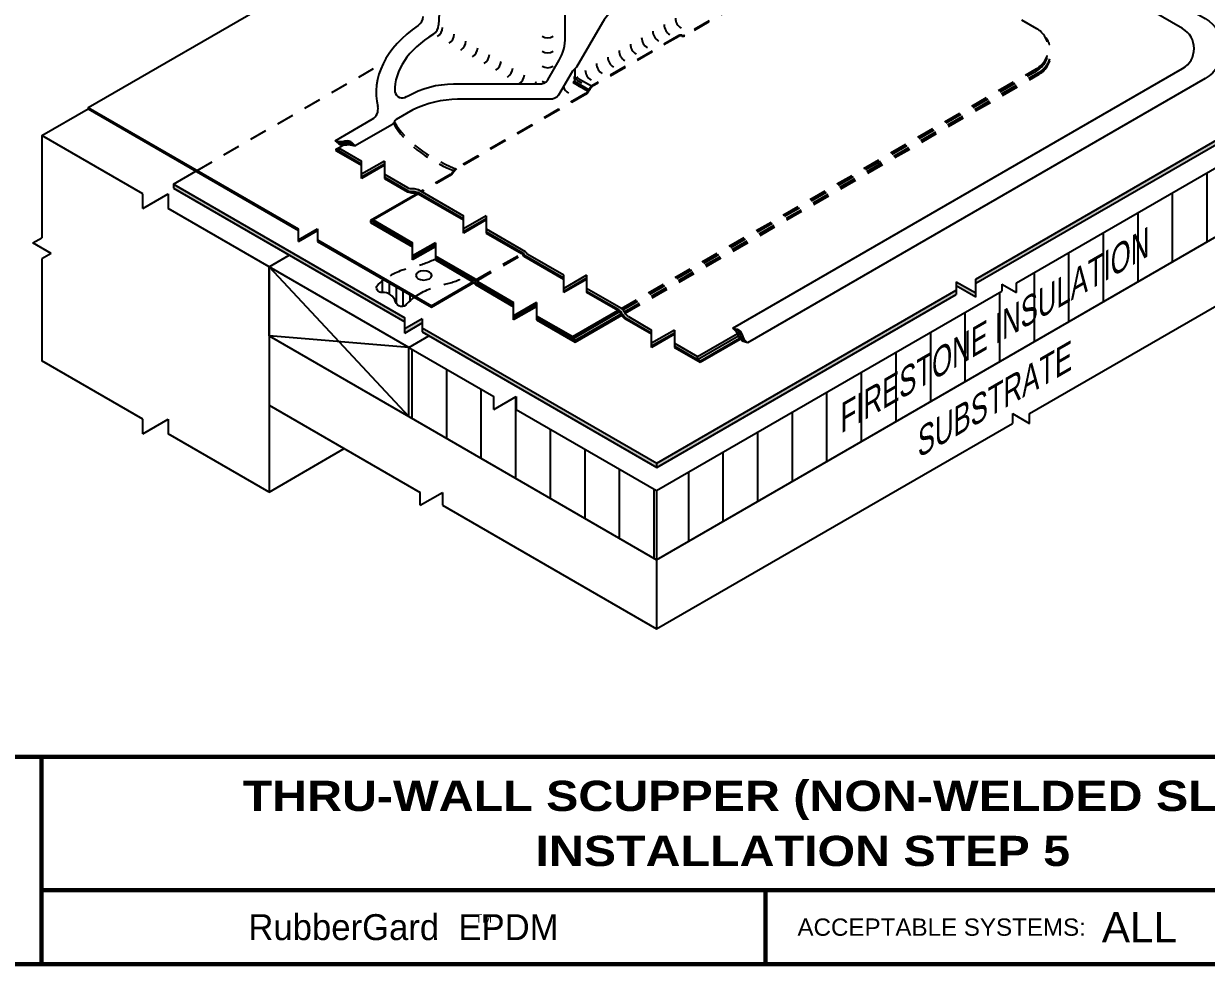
# Model space of a CAD drawing. Header units: inches. Extents: x 299.4 to 319.5, y 56 to 72.7.
# Drawn here: x 304.16 to 312.71, y 57.08 to 63.89 of the extents above; entities that cross this region are included whole.
import ezdxf
from ezdxf.enums import TextEntityAlignment as Align

# ---------------------------------------------------------------- set-up
doc = ezdxf.new("R2010")
doc.units = ezdxf.units.IN
doc.header["$MEASUREMENT"] = 0
doc.linetypes.add('HIDDEN2', pattern=[0.1875, 0.125, -0.0625])
doc.layers.get('0').update_dxf_attribs({"linetype": 'CONTINUOUS'})
for name, color, linetype in [('FSBP-ACCESSORY-OTHER', 7, 'CONTINUOUS'), ('FSBP-ANNO-NOTE', 7, 'CONTINUOUS'), ('FSBP-INSULATION', 7, 'CONTINUOUS'), ('FSBP-MEMBRANE', 7, 'CONTINUOUS'), ('FSBP-SEALANTS', 1, 'CONTINUOUS'), ('FSBP-SUBSTRATE-GENERIC', 9, 'CONTINUOUS'), ('FSBP-TTLB', 7, 'CONTINUOUS'), ('FSBP-TTLB-TEXT', 7, 'CONTINUOUS'), ('FSBP-WALL-CURB', 9, 'CONTINUOUS'), ('FSBP-WOOD', 7, 'CONTINUOUS')]:
    doc.layers.add(name, color=color, linetype=linetype)
doc.styles.add('FSBP_ARIAL', font='arial.ttf')
doc.styles.add('FSBP_ARIAL_BOLD', font='')
doc.styles.add('FSBP_ARIAL_NAR', font='ARIALN.TTF')
doc.styles.add('FSBP_BANKGOTHIC', font='bgothm.ttf')
doc.styles.get('FSBP_ARIAL_BOLD').set_extended_font_data('Arial Black')

# ---------------------------------------------------------------- blocks, each defined once
blk = doc.blocks.new('TTLB-EPDM_2')
at = {"layer": 'FSBP-TTLB', "const_width": 0.03125}
for points in [[(0, 0), (0, -1.5), (20, -1.5), (20, 0), (0, 0)], [(4.825208527206769, 0), (4.825208527206769, -0.9643749050531198)], [(4.825208527206769, -0.9643749050531198), (15.84028770518938, -0.9643749050531198)], [(4.825208527206769, -0.9643749050531198), (4.825208527206769, -1.5)]]:
    blk.add_lwpolyline(points, dxfattribs=at)
at = {"layer": 'FSBP-TTLB-TEXT', "const_width": 0.03125}
blk.add_lwpolyline([(10.06152282927678, -0.9643749050531198), (10.06152282927678, -1.5)], dxfattribs=at)
at = {"layer": 'FSBP-TTLB-TEXT', "style": 'FSBP_BANKGOTHIC'}
for s, height, p in [('RubberGard  EPDM', 0.1875, (7.443365678241776, -1.23218745252656)), ('TM', 0.0625, (8.023397742165457, -1.169706269210366))]:
    blk.add_text(s, height=height, dxfattribs=at).set_placement(p, align=Align.MIDDLE_CENTER)
at = {"layer": 'FSBP-TTLB-TEXT', "style": 'FSBP_ARIAL'}
blk.add_text('ACCEPTABLE SYSTEMS:', height=0.125, dxfattribs=at).set_placement((10.29281281591562, -1.23218745252656), align=Align.MIDDLE_LEFT)
at = {"layer": 'FSBP-TTLB-TEXT'}
for tag, height, style, p in [('MAXIMUM_WARRANTY', 0.1875, 'FSBP_ARIAL_BOLD', (18.03987100774941, 0.2240244307510579)), ('ACCPT_SYSTEMS', 0.21875, 'FSBP_ARIAL', (12.49438170418193, -1.23218745252656))]:
    blk.add_attdef(tag, text='', height=height, dxfattribs=dict(at, style=style)).set_placement(p, align=Align.MIDDLE_LEFT)
for tag, height, style, p in [('DETAIL_DESCP_LINE_1', 0.21875, 'FSBP_ARIAL_BOLD', (10.33118450231211, -0.2831249841755152)), ('DETAIL_DESCP_LINE_2', 0.21875, 'FSBP_ARIAL_BOLD', (10.33118450231211, -0.6812499208775904)), ('ISSUE_REV_DATE', 0.21875, 'FSBP_ARIAL', (16.84069633627263, -0.7282559425942452)), ('DETAIL_NUMBER', 0.4375, 'FSBP_ARIAL', (18.91941590748775, -0.8931630692489421))]:
    blk.add_attdef(tag, text='', height=height, dxfattribs=dict(at, style=style)).set_placement(p, align=Align.MIDDLE_CENTER)

msp = doc.modelspace()

# ---------------------------------------------------------------- hatches: boundary and pattern name
at = {"layer": 'FSBP-ACCESSORY-OTHER'}
h = msp.add_hatch(dxfattribs=at)
h.set_pattern_fill('STEEL', color=256, scale=0.25, angle=90, style=0)
h.set_pattern_definition([(135, (101.9700441679486, 18.82079576231928), (-0.02209708691207961, -0.02209708691207961), []), (135, (101.9544191679486, 18.82079576231928), (-0.02209708691207961, -0.02209708691207961), [])])
h.paths.add_polyline_path([(306.8318060241648, 65.73637985521415, 0.07962380356457423), (306.8296212172098, 65.74540039839349), (306.1234926390538, 65.33771687371271), (306.133030789149, 65.33294178517465)])
h.paths.add_polyline_path([(306.1724167853107, 64.70827098707795), (306.1631791810037, 64.71360432041126), (306.0844071886801, 64.66812528943862), (306.0936447929871, 64.66279195610531)])
h.paths.add_polyline_path([(306.2844451865284, 62.39783429357357), (306.2844451865284, 62.4085009602402), (306.1466076295112, 62.32892040959186), (306.1466076295112, 62.31825374292522)])
h.paths.add_polyline_path([(307.4150266182141, 62.02055634391286, 0.08250398520128868), (307.4081052276559, 62.02722694430885), (307.1075494122604, 61.85370096338382), (307.1075494122604, 61.84303429662775)])
h = msp.add_hatch(dxfattribs=at)
h.set_pattern_fill('STEEL', color=256, scale=0.25, style=0)
h.set_pattern_definition([(45, (38.2547375036809, -33.93286361463747), (-0.02209708691207961, 0.02209708691207961), []), (45, (38.2547375036809, -33.91723861463747), (-0.02209708691207961, 0.02209708691207961), [])])
h.paths.add_polyline_path([(304.625342247064, 63.28680393830498), (304.625342247064, 63.27613727163831), (306.1466076295112, 62.39783429357354), (306.1466076295112, 62.40850096024022)])
h.paths.add_polyline_path([(306.2844451865284, 62.32892040959192), (306.2844451865285, 62.31825374292524), (307.1075494122605, 61.84303429662774), (307.1075494122604, 61.85370096329434)])
at = {"layer": 'FSBP-INSULATION'}
h = msp.add_hatch(dxfattribs=at)
h.set_pattern_fill('LINE', color=256, scale=2, angle=90, style=0)
h.set_pattern_definition([(90, (38.71884091902058, 0.827849591166526), (-0.25, 1.530757942277972e-17), [])])
h.paths.add_polyline_path([(308.7368217676773, 60.01674904105062), (308.7368217676773, 60.51674904105064), (307.7208129893265, 61.10334198273046), (307.7208129893265, 61.19696741547727), (307.5586489829283, 61.10334198273043), (307.5586489829283, 61.19696741547726), (306.9439071953852, 61.55188875199738), (306.9439071953852, 61.05188875199741), (307.1451247520972, 60.93571574146409)])
h.paths.add_polyline_path([(310.7910218949096, 61.20274203747758), (313.8126229499954, 62.94726422001506), (313.8126229499954, 63.44726422001503), (311.3395068945705, 62.0194099996783), (311.3395068945705, 61.94838007804225), (311.2339764577218, 62.00930810416457), (311.2339764577218, 61.95848197355599), (308.7368217676773, 60.51674904105062), (308.7368217676773, 60.01674904105062)])
h.paths.add_polyline_path([(310.0106612218096, 60.86650901654386), (312.4520258636367, 62.21135726592746), (312.4520258636367, 62.54741470220159), (310.0106612218096, 61.20256645281799)], flags=24)
at = {"layer": 'FSBP-MEMBRANE'}
h = msp.add_hatch(color=256, dxfattribs=at)
h.paths.add_polyline_path([(305.2416643369282, 62.73306361863895), (305.2416643369282, 62.70306361863894), (306.9151951874839, 61.73685013157342), (306.9151951874838, 61.76685013157335)])
h.paths.add_polyline_path([(307.0420881172137, 61.72892415541234), (307.0420881172136, 61.75892415541236), (306.915195187484, 61.68566248827466), (306.9151951874839, 61.65566248827463)])
h.paths.add_polyline_path([(308.738309449861, 60.68427462142662), (308.738309449861, 60.71427462142661), (307.0420881172137, 61.69358846443576), (307.0420881172137, 61.66358846443572)])
h.paths.add_polyline_path([(310.9040543504602, 61.93466802278357), (310.9040543504602, 61.96466802278358), (308.738309449861, 60.7142746214266), (308.738309449861, 60.6842746214266)])
h.paths.add_polyline_path([(311.0446671293022, 61.91595203318312), (311.0446671293022, 61.94595203318313), (310.9040543504602, 62.02713485889898), (310.9040543504602, 61.99713485889897)])
h.paths.add_polyline_path([(313.6682853826979, 63.53059755334837), (313.6682853826979, 63.56059755334837), (311.0446671293022, 62.04585084849948), (311.0446671293022, 62.01585084849944)])
h = msp.add_hatch(color=256, dxfattribs=at)
h.paths.add_polyline_path([(306.4362803797787, 62.99567882334878), (306.4355586919422, 62.9952621566821), (306.4355586919422, 62.97442882334879), (306.6034151500475, 62.8775168520765), (306.6034151500475, 62.8991835187432)])
h.paths.add_polyline_path([(306.7682068789093, 62.87751685207652), (306.7682068789094, 62.89918351874314), (306.6034151500475, 62.80404096972455), (306.6034151500475, 62.78237430305789)])
h.paths.add_polyline_path([(306.7682068789093, 62.80404096972455), (306.7682068789093, 62.78237430305788), (306.9360633370224, 62.6854623317811, 0.1275034861638449), (306.974486149074, 62.67827891089817, -0.1275034861639542), (307.0129089611254, 62.67109549001528), (307.3396463833783, 62.48245355132323), (307.3396463833783, 62.50412021798991), (307.0129089611169, 62.69276215668685, 0.1275034861619364), (306.9744861490659, 62.69994557756949, -0.1275034861636842), (306.9360633370144, 62.70712899845236)])
h.paths.add_polyline_path([(307.5044381122401, 62.48245355132326), (307.5044381122401, 62.50412021798991), (307.3396463833783, 62.40897766897133), (307.3396463833783, 62.38731100230467)])
h.paths.add_polyline_path([(307.5044381122401, 62.40897766897132), (307.5044381122401, 62.38731100230468), (307.7677944380942, 62.23526215668002, -0.1246123986701194), (307.7772914398525, 62.22444572703944, 0.1246123887077075), (307.7867884416121, 62.21362929696933), (308.0660609353878, 62.05239124751066), (308.0660609353878, 62.0740579141774), (307.8055523253601, 62.22446263030317, -0.1246123886998723), (307.7960553236012, 62.23527906037276, 0.1246123986716483), (307.7865583218427, 62.24609549001345)])
h.paths.add_polyline_path([(308.2308526642497, 62.05239124751073), (308.2308526642497, 62.07405791417739), (308.0660609353878, 61.97891536515881), (308.0660609353878, 61.95724869849212)])
h.paths.add_polyline_path([(308.2308526642497, 61.9789153651588), (308.2308526642497, 61.95724869849212), (308.4635015126256, 61.82292882325562, -0.1275034861640068), (308.488933943622, 61.79324540237566, 0.1275034861639981), (308.5143663746185, 61.7635619814956), (308.7009867164803, 61.65581667688542), (308.7009867164803, 61.67748334355205), (308.5331302583752, 61.77439531482429, -0.1275034861637696), (308.5076978273788, 61.80407873570431, 0.1275034861644984), (308.4822653963822, 61.83376215658437)])
h.paths.add_polyline_path([(308.8657784453421, 61.65581667688541), (308.8657784453421, 61.67748334355207), (308.7009867164803, 61.58234079453348), (308.7009867164803, 61.56067412786685)])
h.paths.add_polyline_path([(308.8657784453421, 61.58234079453348), (308.8657784453421, 61.5606741278668), (309.0336349034473, 61.46376215659458), (309.0336349034473, 61.48542882326124)])
edge = h.paths.add_edge_path()
edge.add_spline(control_points=[(309.3301533116622, 61.63495713939716), (309.3276467671609, 61.64072296206217), (309.3251643189317, 61.64656688116018), (309.3221611466201, 61.65200952743179)], knot_values=[0.2541668853496066, 0.2541668853496066, 0.2541668853496066, 0.2541668853496066, 0.3095398952666431, 0.3095398952666431, 0.3095398952666431, 0.3095398952666431], degree=3, periodic=0)
edge.add_line((309.3221611466201, 61.65200952743177), (309.0336349034473, 61.48542882308318))
edge.add_line((309.0336349034473, 61.48542882308317), (309.0336349034473, 61.46376215659455))
edge.add_line((309.0336349034473, 61.46376215659456), (309.3301533116622, 61.63495713939713))
h = msp.add_hatch(color=256, dxfattribs=at)
h.paths.add_polyline_path([(306.6864173911689, 62.47389361097558), (306.6864173911688, 62.45889361097562), (306.9717868355399, 62.2941354854494), (306.9717868355399, 62.30913548544942)])
h.paths.add_polyline_path([(307.1365785644018, 62.29413548544942), (307.1365785644018, 62.30913548544939), (306.9717868355399, 62.21399293643081), (306.9717868355399, 62.19899293643083)])
h.paths.add_polyline_path([(307.1365785644018, 62.21399293643084), (307.1365785644018, 62.19899293643084), (307.4150266182144, 62.03823087760674, -0.1246123986709452), (307.4245236199728, 62.02741444796609, 0.124612388698917), (307.4340206217316, 62.01659801789657), (307.7029716738242, 61.86131905557198), (307.7029716738242, 61.87631905557198), (307.4409420122897, 62.02760195119464, -0.1246123886958592), (307.4314450105313, 62.03841838126397, 0.124612398673175), (307.4219480087727, 62.04923481090475)])
h.paths.add_polyline_path([(307.867763402686, 61.86131905557204), (307.867763402686, 61.87631905557201), (307.7029716738242, 61.78117650655344), (307.7029716738242, 61.76617650655346)])
h.paths.add_polyline_path([(307.867763402686, 61.78117650655348), (307.8677634026859, 61.76617650655344), (308.1297930642205, 61.61489361093098), (308.1297930642204, 61.62989361093094)])
h.paths.add_polyline_path([(308.4671138060171, 61.80964583187122, 0.04439700086910568), (308.4565730702386, 61.81856013523031), (308.1297930642204, 61.62989361093085), (308.1297930642204, 61.61489361093089)])
at = {"layer": 'FSBP-SEALANTS'}
h = msp.add_hatch(dxfattribs=at)
h.set_pattern_fill('ANSI31', color=256, scale=0.1, angle=-60.00000000003094, style=0)
h.set_pattern_definition([(74.99999999996905, (547.8967212425738, 19.31354007172469), (0.01207407282861161, -0.003235238063788031), [])])
edge = h.paths.add_edge_path()
edge.add_spline(control_points=[(306.4125189486036, 63.04639408401634), (306.4255243051009, 63.04217805001504), (306.4577681680684, 63.03172533980815), (306.5144481838138, 63.05652834774624), (306.5429346911588, 63.02407207130337), (306.5568565159009, 63.00821015510066)], knot_values=[0, 0, 0, 0, 0.04051814570296483, 0.1004556497930296, 0.1577476245069093, 0.1577476245069093, 0.1577476245069093, 0.1577476245069093], degree=3, periodic=0)
edge.add_spline(control_points=[(306.5568565159009, 63.00821015510066), (306.541598267799, 63.01299665887835), (306.5263400196972, 63.01778316265616), (306.51046551963, 63.01812521217617)], knot_values=[0.1066019767266844, 0.1066019767266844, 0.1066019767266844, 0.1066019767266844, 0.1540131065633357, 0.1540131065633357, 0.1540131065633357, 0.1540131065633357], degree=3, periodic=0)
edge.add_spline(control_points=[(306.51046551963, 63.01812521217617), (306.5097680538955, 63.01814024054362), (306.5040423232649, 63.01819309098057), (306.4982331834675, 63.01764438840424), (306.493145011675, 63.01707992704816)], knot_values=[0.08953050149829629, 0.08953050149829629, 0.08953050149829629, 0.08953050149829629, 0.09161356794749034, 0.1066019767266844, 0.1066019767266844, 0.1066019767266844, 0.1066019767266844], degree=3, periodic=0)
edge.add_spline(control_points=[(306.493145011675, 63.01707992704816), (306.4874560462998, 63.0164488160636), (306.4817822508928, 63.01571430767659), (306.4762304530317, 63.01540891868068)], knot_values=[0.07277231367580042, 0.07277231367580042, 0.07277231367580042, 0.07277231367580042, 0.08953050149829632, 0.08953050149829632, 0.08953050149829632, 0.08953050149829632], degree=3, periodic=0)
edge.add_spline(control_points=[(306.4762304530317, 63.01540891868068), (306.471359653235, 63.01514098949879), (306.465516945408, 63.01521727901421), (306.4599226442541, 63.01632569131716), (306.4589099449471, 63.01656028998364)], knot_values=[0.05478931573486677, 0.05478931573486677, 0.05478931573486677, 0.05478931573486677, 0.06949190035313248, 0.07277231367580039, 0.07277231367580039, 0.07277231367580039, 0.07277231367580039], degree=3, periodic=0)
edge.add_spline(control_points=[(306.4589099449471, 63.01656028998364), (306.4419958866832, 63.02047854635758), (306.4272574176433, 63.03343631518699), (306.4125189486036, 63.04639408401634)], knot_values=[0, 0, 0, 0, 0.05478931573486678, 0.05478931573486678, 0.05478931573486678, 0.05478931573486678], degree=3, periodic=0)
h = msp.add_hatch(dxfattribs=at)
h.set_pattern_fill('ANSI31', color=256, scale=0.4, angle=45, style=0)
h.set_pattern_definition([(90, (38.2547375036809, -33.93286361463747), (-0.05, 6.938893903907228e-18), [])])
h.paths.add_polyline_path([(306.7629592724624, 62.04198350660025, 0.02852517010782998), (306.7116471243006, 61.99320306438213, 0.5013340748899419), (306.7510977752897, 61.94919638529294, -0.3609304894833652), (306.8492565759742, 61.88157083733884, 0.5509880619429598), (306.9244035986849, 61.8592425529653, -0.03250541337014283), (306.9824175451311, 61.91527921379914)])
h = msp.add_hatch(dxfattribs=at)
h.set_pattern_fill('ANSI31', color=256, scale=0.1, style=0)
h.set_pattern_definition([(45, (150.7780258630415, 248.8493301918182), (-0.008838834764831844, 0.008838834764831844), [])])
edge = h.paths.add_edge_path()
edge.add_spline(control_points=[(309.3938895645662, 61.58430339867984), (309.3837356937692, 61.59345835079115), (309.3585614497079, 61.61615600013357), (309.3517014767998, 61.67764383762518), (309.3093502632155, 61.68608573842972), (309.2886525284603, 61.69021143422198)], knot_values=[0, 0, 0, 0, 0.04051814570296483, 0.1004556497930296, 0.1577476245069093, 0.1577476245069093, 0.1577476245069093, 0.1577476245069093], degree=3, periodic=0)
edge.add_spline(control_points=[(309.2886525284603, 61.69021143422198), (309.300426886378, 61.67939065563741), (309.3122012442958, 61.66856987705275), (309.3204347179031, 61.65499318148217)], knot_values=[0.1066019767266844, 0.1066019767266844, 0.1066019767266844, 0.1066019767266844, 0.1540131065633357, 0.1540131065633357, 0.1540131065633357, 0.1540131065633357], degree=3, periodic=0)
edge.add_spline(control_points=[(309.3204347179031, 61.65499318148217), (309.3207964657184, 61.65439667262166), (309.3237051008546, 61.64946446965877), (309.3261344803831, 61.64415925573184), (309.3281897284056, 61.6394705390227)], knot_values=[0.08953050149829629, 0.08953050149829629, 0.08953050149829629, 0.08953050149829629, 0.09161356794749034, 0.1066019767266844, 0.1066019767266844, 0.1066019767266844, 0.1066019767266844], degree=3, periodic=0)
edge.add_spline(control_points=[(309.3281897284056, 61.6394705390227), (309.3304876529479, 61.63422819499436), (309.332688447729, 61.62894728984249), (309.335199872031, 61.62398659736006)], knot_values=[0.07277231367580042, 0.07277231367580042, 0.07277231367580042, 0.07277231367580042, 0.08953050149829632, 0.08953050149829632, 0.08953050149829632, 0.08953050149829632], degree=3, periodic=0)
edge.add_spline(control_points=[(309.335199872031, 61.62398659736006), (309.3374032384514, 61.61963439640842), (309.3403906610234, 61.6146126077611), (309.3441477248126, 61.61032200699687), (309.3448572428709, 61.60956228300394)], knot_values=[0.05478931573486677, 0.05478931573486677, 0.05478931573486677, 0.05478931573486677, 0.06949190035313248, 0.07277231367580039, 0.07277231367580039, 0.07277231367580039, 0.07277231367580039], degree=3, periodic=0)
edge.add_spline(control_points=[(309.3448572428709, 61.60956228300394), (309.3567075815611, 61.59687340705324), (309.3752985730637, 61.59058840286652), (309.3938895645662, 61.58430339867984)], knot_values=[0, 0, 0, 0, 0.05478931573486678, 0.05478931573486678, 0.05478931573486678, 0.05478931573486678], degree=3, periodic=0)

# ---------------------------------------------------------------- linework, layer by layer
at = {"layer": 'FSBP-ACCESSORY-OTHER', "linetype": 'Continuous'}
for p, q in [((304.625342247064, 63.28680393830494), (306.370024192437, 64.29409652911629)), ((304.625342247064, 63.28680393830496), (306.1466076295112, 62.40850096024019)), ((304.625342247064, 63.28680393830494), (304.625342247064, 63.27613727163822)), ((304.625342247064, 63.27613727163826), (306.1466076295112, 62.39783429357351)), ((306.1466076295112, 62.32892040959187), (306.2844451865284, 62.40850096024019)), ((306.1466076295112, 62.31825374292519), (306.1466076295112, 62.40850096024019)), ((306.1466076295112, 62.31825374292521), (306.2844451865284, 62.39783429357355)), ((306.2844451865284, 62.40850096024019), (306.2844451865284, 62.31825374292519)), ((306.2844451865284, 62.32892040959187), (307.1075494122603, 61.85370096329439)), ((306.2844451865284, 62.31825374292519), (307.1075494122604, 61.84303429662775)), ((307.1075494121829, 61.85370096333911), (307.4081052276559, 62.02722694430882)), ((307.1075494122604, 61.84303429662775), (307.4150266182141, 62.02055634391287)), ((307.1075494122603, 61.85370096329439), (307.1075494122604, 61.84303429662775))]:
    msp.add_line(p, q, dxfattribs=at)
at = {"layer": 'FSBP-ACCESSORY-OTHER', "linetype": 'HIDDEN2', "flags": 128}
for points in [[(307.4304856948103, 62.04014831304501), (307.7608668954616, 62.23089398817618)], [(307.4355373526939, 62.03239822197816), (307.7676891044646, 62.22416612520668)]]:
    msp.add_lwpolyline(points, dxfattribs=at)
at = {"layer": 'FSBP-ACCESSORY-OTHER', "linetype": 'Continuous', "extrusion": (0, 0, -1)}
msp.add_ellipse((307.0525904742471, 62.07234312119422), major_axis=(-0.05740991584648072, -1.689051975985722e-15), ratio=0.5773502691896032, dxfattribs=at)
at = {"layer": 'FSBP-INSULATION', "linetype": 'Continuous'}
for p, q in [((311.3395068945705, 62.01940999967832), (313.8126229499954, 63.44726422001501)), ((310.7910218949095, 61.20274203747756), (313.8126229499954, 62.94726422001506)), ((311.3395068945705, 61.94838007804225), (311.3395068945705, 62.01940999967832)), ((308.7368217676773, 60.51674904105062), (311.2339764577218, 61.95848197355599)), ((311.2339764577218, 62.00930810416457), (311.3395068945705, 61.94838007804225)), ((311.2339764577218, 62.00930810416457), (311.2339764577218, 61.95848197355599)), ((306.9439071953852, 61.5518887519974), (307.5586489829282, 61.19696741547727)), ((307.5586489829282, 61.10334198273044), (307.7208129893265, 61.19696741547727)), ((307.5586489829282, 61.10334198273044), (307.5586489829282, 61.19696741547727)), ((307.7208129893265, 61.19696741547727), (307.7208129893265, 61.10334198273044)), ((308.7368217676773, 60.01674904105062), (310.7910218949095, 61.20274203747756)), ((307.7208129893265, 61.10334198273044), (308.7368217676773, 60.51674904105063)), ((306.9439071953852, 61.0518887519974), (307.1451247520972, 60.93571574146409)), ((307.1451247520972, 60.93571574146409), (308.7368217676773, 60.01674904105062)), ((308.7368217676773, 60.51674904105062), (308.7368217676773, 60.01674904105062))]:
    msp.add_line(p, q, dxfattribs=at)
at = {"layer": 'FSBP-MEMBRANE', "linetype": 'HIDDEN2'}
msp.add_line((305.4130564759265, 62.83201691622666), (306.7633824672657, 63.61162799082005), dxfattribs=at)
at = {"layer": 'FSBP-MEMBRANE', "linetype": 'Continuous'}
for p, q in [((311.0446671293022, 62.04585084849947), (313.6682853826979, 63.56059755334836)), ((311.0446671293022, 62.01585084849944), (313.6682853826979, 63.53059755334833)), ((306.7682068789093, 62.89918351874313), (306.6034151500475, 62.80404096972454)), ((306.6034151500475, 62.7740409697246), (306.6034151500475, 62.89918351874313)), ((306.7682068789093, 62.87751685207648), (306.6034151500475, 62.78237430305789)), ((306.7682068789093, 62.89918351874313), (306.7682068789093, 62.77404096972457)), ((306.7682068789093, 62.86918351874316), (306.6034151500475, 62.7740409697246)), ((305.2416643369282, 62.73306361863894), (306.9151951874839, 61.76685013157338)), ((305.2416643369282, 62.73306361863892), (305.2416643369282, 62.70306361863891)), ((305.2416643369282, 62.70306361863891), (306.9151951874839, 61.73685013157341)), ((307.5044381122401, 62.50412021798992), (307.3396463833783, 62.40897766897133)), ((307.3396463833783, 62.37897766897137), (307.3396463833783, 62.50412021798992)), ((307.5044381122401, 62.48245355132325), (307.3396463833783, 62.38731100230466)), ((307.5044381122401, 62.47412021798995), (307.3396463833783, 62.37897766897137)), ((307.5044381122401, 62.50412021798992), (307.5044381122401, 62.37897766897136)), ((307.1365785644018, 62.3091354854494), (306.9717868355399, 62.21399293643081)), ((306.9717868355399, 62.18399293643081), (306.9717868355399, 62.3091354854494)), ((307.1365785644018, 62.29413548544942), (306.9717868355399, 62.19899293643083)), ((307.1365785644018, 62.2791354854494), (306.9717868355399, 62.18399293643081)), ((307.1365785644018, 62.3091354854494), (307.1365785644018, 62.18399293643084)), ((308.2308526642497, 62.07405791417737), (308.0660609353878, 61.97891536515878)), ((308.0660609353878, 61.94891536515881), (308.0660609353878, 62.07405791417737)), ((308.2308526642497, 62.05239124751071), (308.0660609353878, 61.95724869849212)), ((308.2308526642497, 62.0440579141774), (308.0660609353878, 61.94891536515881)), ((308.2308526642497, 62.07405791417737), (308.2308526642497, 61.94891536515881)), ((310.9040543504602, 62.02713485889899), (311.0446671293022, 61.94595203318312)), ((310.9040543504602, 62.02713485889899), (310.9040543504602, 61.93466802278357)), ((311.0446671293022, 61.9159520331831), (311.0446671293022, 62.04585084849947)), ((308.738309449861, 60.71427462142658), (310.9040543504602, 61.9646680227836)), ((308.738309449861, 60.6842746214266), (310.9040543504602, 61.93466802278357)), ((311.0446671293022, 61.9159520331831), (310.9040543504602, 61.99713485889897)), ((307.867763402686, 61.87631905557201), (307.7029716738242, 61.78117650655342)), ((307.7029716738242, 61.75117650655342), (307.7029716738242, 61.87631905557201)), ((307.867763402686, 61.86131905557203), (307.7029716738242, 61.76617650655344)), ((307.867763402686, 61.84631905557201), (307.7029716738242, 61.75117650655342)), ((307.867763402686, 61.87631905557201), (307.867763402686, 61.75117650655345)), ((306.9151951874839, 61.65566248827461), (306.9151951874839, 61.76685013157343)), ((307.0420881172136, 61.75892415541234), (306.9151951874839, 61.68566248827464)), ((307.0420881172136, 61.75892415541234), (307.0420881172136, 61.66358846443573)), ((306.9151951874839, 61.65566248827464), (307.0420881172136, 61.72892415541234)), ((307.0420881172136, 61.69358846443573), (308.738309449861, 60.71427462142658)), ((308.8657784453421, 61.67748334355205), (308.7009867164803, 61.58234079453347)), ((308.7009867164803, 61.55234079453352), (308.7009867164803, 61.67748334355205)), ((308.8657784453421, 61.67748334355205), (308.8657784453421, 61.55234079453349)), ((307.0420881172136, 61.66358846443573), (308.738309449861, 60.6842746214266)), ((308.8657784453421, 61.65581667688541), (308.7009867164803, 61.56067412786682)), ((308.8657784453421, 61.64748334355208), (308.7009867164803, 61.55234079453352)), ((308.738309449861, 60.6842746214266), (308.738309449861, 60.71427462142658))]:
    msp.add_line(p, q, dxfattribs=at)
at = {"layer": 'FSBP-MEMBRANE'}
for p, q in [((306.41751649603, 62.98484549001545), (306.4355586919422, 62.99526215668212)), ((306.41751649603, 62.98484549001545), (306.41751649603, 62.97651215668211)), ((306.4355586919422, 62.97442882334879), (306.41751649603, 62.98484549001545)), ((306.41751649603, 62.97651215668211), (306.6034151500475, 62.8691835187431)), ((306.4355586919422, 62.99609549001545), (306.4355586919422, 62.99609549001545)), ((306.4355586919422, 62.99609549001545), (306.4355586919422, 62.97442882334879)), ((306.4355586919422, 62.99609549001545), (306.6034151500476, 62.89918351874316)), ((306.4355586919422, 62.97442882334879), (306.6034151500475, 62.87751685207648)), ((305.2416643369282, 62.73306361863892), (305.4038188716196, 62.82668358289327)), ((306.7682068789093, 62.80404096972457), (306.9360633370146, 62.70712899845225)), ((306.7682068789093, 62.78237430305789), (306.9360633370226, 62.68546233178095)), ((307.0129089611173, 62.69276215668661), (307.3396463833783, 62.50412021798992)), ((307.0129089611254, 62.67109549001528), (307.3396463833783, 62.48245355132325)), ((306.6683751952567, 62.46931027764222), (306.6683751952567, 62.45431027764224)), ((306.6864173911688, 62.45889361097558), (306.6683751952567, 62.46931027764222)), ((306.6864173911688, 62.47389361097558), (306.6864173911688, 62.47389361097558)), ((306.6864173911688, 62.47389361097558), (306.6864173911688, 62.45889361097558)), ((307.5044381122401, 62.40897766897133), (307.7865583218427, 62.24609549001342)), ((307.5044381122401, 62.38731100230466), (307.7677944380941, 62.23526215668008)), ((307.5044381122401, 62.3789776689713), (307.7605775597292, 62.2310954900134)), ((308.0660609353878, 62.04405791417734), (307.7795715632462, 62.20946263030332)), ((308.0660609353878, 62.05239124751067), (307.7867884416117, 62.21362929696957)), ((308.0660609353878, 62.0740579141774), (307.8055523253599, 62.22446263030325)), ((308.4822653963824, 61.8337621565842), (308.2308526642497, 61.97891536515878)), ((308.4635015126257, 61.82292882325554), (308.2308526642497, 61.95724869849208)), ((308.1478352601326, 61.60447694426419), (308.4783248213602, 61.79528518124995)), ((308.5143663746184, 61.76356198149564), (308.7009867164803, 61.65581667688541)), ((308.5331302583752, 61.7743953148243), (308.7009867164803, 61.67748334355205)), ((308.1297930642204, 61.62989361093086), (308.1297930642204, 61.61489361093088)), ((308.1478352601326, 61.60447694426419), (308.1297930642204, 61.61489361093088)), ((308.1478352601326, 61.58947694426421), (308.1478352601326, 61.60447694426419)), ((309.0336349034473, 61.48542882308317), (309.3221611466202, 61.65200952743182)), ((309.0336349034473, 61.46376215659456), (309.3301533116623, 61.63495713939716)), ((309.0516770993595, 61.45334549004457), (309.3380902133422, 61.61870617838197)), ((309.0516770993595, 61.44501215659457), (309.342156263357, 61.61272038012252)), ((308.8657784453421, 61.58234079453349), (309.0336349034473, 61.48542882326124)), ((308.8657784453421, 61.56067412786682), (309.0516770993595, 61.4533454899279)), ((308.8657784453421, 61.55234079453348), (309.0516770993595, 61.44501215659456)), ((309.0336349034473, 61.46376215659457), (309.0336349034473, 61.48542882326124)), ((309.0516770993595, 61.44501215659456), (309.0516770993595, 61.4533454899279))]:
    msp.add_line(p, q, dxfattribs=at)
at = {"layer": 'FSBP-MEMBRANE', "linetype": 'HIDDEN2'}
for points in [[(308.482553832362, 61.83356013522484), (311.4863797075635, 63.5678198115759, 0.577350269314227), (311.4863797076175, 63.85649494620182), (310.4504330944, 64.45459900123493, 0.2679491926546393), (310.1170997608258, 64.45459900092058), (309.7675513637021, 64.25278713885159, -0.2193945329014324), (309.7339195066201, 64.24836977740328, 0.2193945330851199), (309.7002876495451, 64.24395241595104), (308.9405731105073, 63.80533102233031, -0.2353150344638838), (308.9195326214572, 63.80318329031336, 0.2353150344647499), (308.8984921324071, 63.80103555829638), (308.2742868470381, 63.44065046875903, 0.1343790405580758), (308.2518029264972, 63.41266937118246, -0.1343790405580881), (308.2293190059563, 63.38468827360589), (307.2891530110992, 62.84188318339248, 0.1189846295844306), (307.2696229581931, 62.82060750208983, -0.1189846295848832), (307.2500929052869, 62.79933182078719), (307.0392088968182, 62.67757788173006)], [(310.1474543620001, 64.47011152540881, 0.05060777691753446), (310.0860671831335, 64.44251566772098), (309.7683155370856, 64.25906166789363, -0.2193945329014324), (309.7346836800036, 64.25464430644534, 0.2193945329016158), (309.701051822922, 64.25022694499728), (308.9405731105073, 63.81116435566742, -0.2353150344638838), (308.9195326214572, 63.80901662365046, 0.2353150344647499), (308.8984921324027, 63.80686889163076), (308.2682363940798, 63.44299057144821, 0.1343790405580758), (308.2457524735389, 63.41500947387163, -0.1343790405580881), (308.2232685529981, 63.38702837629506), (307.2830477560623, 62.84419164608673, 0.1189846295844306), (307.2635177031561, 62.82291596478407, -0.1189846295848832), (307.2439876502499, 62.80164028348142), (307.0341570819629, 62.68049454839669)], [(308.5043055834846, 61.81028518124414), (311.5044219036375, 63.54240314489253, 0.470216596718557), (311.5473783466487, 63.79550040218888)], [(308.4930945681405, 61.82464583186621), (311.4863833805912, 63.55282193226165, 0.2800411114112811), (311.5695442054089, 63.70465737824591)], [(308.5104996051262, 61.79886130132209), (311.5044409870914, 63.52741416290215, 0.2800123276743967), (311.5875864014206, 63.67924071143523)]]:
    msp.add_lwpolyline(points, format="xyb", dxfattribs=at)
at = {"layer": 'FSBP-MEMBRANE'}
for points in [[(308.8729239619948, 63.93293236796553, 0.2679491926607407), (308.9145906287234, 63.86076358428113)], [(308.7099600057038, 63.83884508393267, 0.2679491926607407), (308.7516266724323, 63.76667630024826)], [(308.7914419838493, 63.8858887259491, 0.2679491926607407), (308.8331086505779, 63.8137199422647)], [(308.5469960494127, 63.7447577998998, 0.2679491926607407), (308.5886627161412, 63.6725890162154)], [(308.6284780275582, 63.79180144191623, 0.2679491926607407), (308.6701446942868, 63.71963265823183)], [(308.3840320931216, 63.65067051586693, 0.2679491926607407), (308.4256987598501, 63.57850173218253)], [(308.4655140712672, 63.69771415788337, 0.2679491926607407), (308.5071807379957, 63.62554537419896)], [(308.2210681368306, 63.55658323183407, 0.2679491926607407), (308.2627348035591, 63.48441444814966)], [(308.3025501149761, 63.6036268738505, 0.2679491926607407), (308.3442167817046, 63.5314580901661)], [(308.139586158685, 63.50953958981763, 0.2679491926607407), (308.1812528254135, 63.43737080613323)], [(308.0626602222232, 63.43531906856916, 0.1806780679108735), (308.099770847268, 63.3903271641168)], [(306.7682068789093, 62.77404096972452), (306.9360633370258, 62.67712899844587, 0.127503486163541), (306.9744861490771, 62.66994557756303, -0.127503486163709), (307.0129089611286, 62.66276215668012), (307.3396463833784, 62.47412021798992)], [(306.9360633370144, 62.70712899845233, 0.127503486163541), (306.9744861490659, 62.69994557756949, -0.127503486163709), (307.0129089611174, 62.69276215668663, 23.47739862411862)], [(306.9360633370226, 62.68546233178101, 0.127503486163541), (306.9744861490741, 62.67827891089817, -0.127503486163709), (307.0129089611254, 62.67109549001526, 23.47739862411862)], [(307.1365785644018, 62.21399293643083), (307.4219480087729, 62.04923481090464, -0.124612398671964), (307.4314450105313, 62.03841838126391, 0.124612388696019), (307.4409420122898, 62.02760195119458), (307.7029716738241, 61.87631905557203)], [(307.1365785644018, 62.19899293643084), (307.4150266182144, 62.03823087760675, -0.124612398671964), (307.4245236199728, 62.02741444796602, 0.124612388696019), (307.4340206217313, 62.0165980178967), (307.7029716738241, 61.86131905557204)], [(307.7605775597292, 62.23109549001343, -0.1246123986719662), (307.7700745614877, 62.2202790603727, 0.124612388696019), (307.7795715632462, 62.20946263030338)], [(307.7677944380941, 62.23526215668009, -0.1246123986719662), (307.7772914398525, 62.22444572703937, 0.124612388696019), (307.7867884416111, 62.21362929697004)], [(307.7865583218428, 62.24609549001343, -0.1246123986719662), (307.7960553236012, 62.2352790603727, 0.124612388696019), (307.8055523253597, 62.22446263030338)], [(307.1365785644018, 62.18399293643085), (307.408105227656, 62.02722694430884, -0.124612398671964), (307.4176022294143, 62.01641051466811, 0.124612388696019), (307.4270992311729, 62.00559408459878), (307.7029716738241, 61.84631905557205)], [(308.7009867164803, 61.64748334355207), (308.5071494962505, 61.75939531483077, -0.127503486163541), (308.481717065254, 61.78907873571073, 0.127503486163709), (308.4562846342576, 61.81876215659068), (308.2308526642497, 61.94891536515877)], [(308.5143663746184, 61.76356198149566, -0.127503486163541), (308.488933943622, 61.79324540237559, 0.127503486163709), (308.4635015126257, 61.82292882325554, -23.47739862411862)], [(308.5331302583752, 61.77439531482429, -0.127503486163541), (308.5076978273788, 61.80407873570425, 0.127503486163709), (308.4822653963824, 61.8337621565842, -23.47739862411862)]]:
    msp.add_lwpolyline(points, format="xyb", dxfattribs=at)
at = {"layer": 'FSBP-MEMBRANE', "linetype": 'HIDDEN2', "flags": 128}
for points in [[(308.1450130592992, 63.56575918735508), (308.1450130592992, 63.51861316941988, 0.2679274424165231), (308.1658463924953, 63.48253215978731), (308.2553804179673, 63.43083966607924)], [(308.2648503140711, 63.44037221901434), (308.1788367735521, 63.49003215978689, -0.2679274498567125), (308.158003440356, 63.52611317057654), (308.158003440356, 63.57699542017561)], [(308.2397330712523, 63.40404033258378), (308.1348138155263, 63.46461549312023, -0.2679274498567125), (308.1139804823302, 63.50069650390988), (308.1139804823302, 63.52420836653231)], [(308.2459468900392, 63.41545278263433), (308.1478041965832, 63.47211549312024, -0.2679274444545361), (308.1269708633871, 63.50819650306987), (308.1269708633871, 63.54670836653247)]]:
    msp.add_lwpolyline(points, format="xyb", dxfattribs=at)
at = {"layer": 'FSBP-MEMBRANE'}
for points in [[(306.4355586919422, 62.99609549001553), (306.4688313097031, 63.0153054448364)], [(307.0074474182127, 62.6650737168406), (306.6683751952567, 62.46931027764225)], [(307.0132281347047, 62.66257788173006), (306.6864173911688, 62.47389361097561), (306.9717868355399, 62.30913548544943)], [(306.6683751952567, 62.45431027764226), (306.9717868355399, 62.27913548544946)], [(306.6864173911688, 62.45889361097562), (306.9717868355399, 62.29413548544944)], [(307.867763402686, 61.78117650655345), (308.1297930642205, 61.62989361093089), (308.4565730702386, 61.81856013523033)], [(307.867763402686, 61.76617650655346), (308.1297930642205, 61.61489361093091), (308.4671138060171, 61.80964583187122)], [(307.867763402686, 61.75117650655348), (308.1478352601326, 61.58947694426422), (308.4845188430024, 61.78386130132688)]]:
    msp.add_lwpolyline(points, dxfattribs=at)
for centre, start, end in [((307.1058353100381, 63.86927578229667), 303.382660943031, 356.6173390569472), ((307.1903812951066, 63.82046313505836), 303.382660943031, 356.6173390569472), ((307.2749272801752, 63.77165048782005), 303.382660943031, 356.6173390569472), ((307.9499373197988, 63.87448599795873), 241.3705830979073, 298.6294169021155), ((307.3594732652438, 63.72283784058176), 303.382660943031, 356.6173390569472), ((307.4440192503124, 63.67402519334345), 303.382660943031, 356.6173390569472), ((307.9499373197988, 63.76616150194596), 241.3705830979073, 298.6294169021155), ((307.5285652353809, 63.62521254610515), 303.382660943031, 356.6173390569472), ((307.6131112204495, 63.57639989886685), 303.382660943031, 356.6173390569472), ((307.9499373197988, 63.6578370059332), 241.3705830979073, 298.6294169021155), ((307.6976572055181, 63.52758725162855), 303.382660943031, 356.6173390569472), ((307.7822031905866, 63.47877460439024), 345.0472653442992, 356.6173390569472), ((307.9499373197988, 63.54951250992045), 241.3705830979073, 256.6343138584776)]:
    msp.add_arc(centre, 0.08333333333333333, start, end, dxfattribs=at)
at = {"layer": 'FSBP-MEMBRANE', "linetype": 'HIDDEN2'}
for centre, start_param, end_param in [((307.9499373197988, 63.38193325973778), 6.596846830550455, 7.234337614893816), ((307.9499373197988, 63.40193325973776), 6.612295784384973, 7.249795606880727)]:
    msp.add_ellipse(centre, major_axis=(-1.173713835083601, 0), ratio=0.5773502691896258, start_param=start_param, end_param=end_param, dxfattribs=at)
at = {"layer": 'FSBP-SEALANTS'}
msp.add_line((306.4125189486036, 63.04639408401633), (306.6804363640931, 63.20107627596987), dxfattribs=at)
for points in [[(307.0192666077199, 66.76736027393443), (309.8859601262192, 68.422446546195, -0.5773502691289762), (310.2609601260912, 68.20594019507277), (310.2609601254666, 66.99223632276241, -0.2679491923223254), (310.0942934587808, 66.70356118831393), (309.7229202313068, 66.48914875557043, 0.267949192489843), (309.6395868979418, 66.34481118825477), (309.639586897942, 64.9556589377023, 0.577350269189592), (309.702086897942, 64.91957454587795), (310.4254263054722, 65.33719474753104, -0.5773502691896264), (310.8004263054722, 65.12068839658495), (310.8004263054722, 65.07642806831895, 0.2679491922694694), (310.8420929720954, 65.00425928469538), (312.7047599440451, 63.92884800553131, -0.5773502689764938), (312.7047599439472, 63.49583530371902), (309.3938895645662, 61.58430339867984)], [(309.2886525284603, 61.69021143422198), (312.5410848060031, 63.56800408785152, 0.5773502688499521), (312.5410848059514, 63.85667922236141), (310.7206734048171, 64.90769423556765, -0.2679491923510308), (310.679006738172, 64.97986301920389), (310.679006738172, 65.0420572955025, 0.5773502691896439), (310.429006738172, 65.18639486279992), (309.658523175336, 64.74155597039038, 0.2193945329014343), (309.6378816995633, 64.71463860850514, -0.2193945329016158), (309.61724022379, 64.68772124661966), (308.4676521001687, 64.02400623398965, 0.1316524975873007), (308.3456436322405, 63.90199776606151), (308.158003440356, 63.57699542017561, 0.03090023920315736), (308.1288086567893, 63.54989151807882), (308.027655260937, 63.37468869710449, -0.24380319395237), (307.9647654942578, 63.34659375927332), (307.2973102819935, 63.34659375927329, 0.1099931758093927), (306.9742274263298, 63.2691793625887), (306.8543955506333, 63.19999439689786, 0.1294613669258433), (306.8380074917255, 63.18053274667596, -0.1294613669263135), (306.8216194328177, 63.16107109645405), (306.5568565159009, 63.00821015510066)], [(306.9289767392195, 63.36487108341397), (306.9343205997421, 63.36795636272521, -0.1316524975874016), (307.2676539330755, 63.45727276020224), (307.8868009601881, 63.45727276020227, 0.243803193952345), (307.9496907268673, 63.48536769803346), (308.0318500324531, 63.62767178962258, 0.1316524975873711), (308.0765082311916, 63.79433845628922), (308.0765082311917, 64.27347194878558, 0.5530154117601389), (308.0167245626727, 64.31099374718323), (307.9896517775368, 64.2979219404096)]]:
    msp.add_lwpolyline(points, format="xyb", dxfattribs=at)
at = {"layer": 'FSBP-SEALANTS', "linetype": 'HIDDEN2', "flags": 128}
for points in [[(307.1365785644018, 62.19117051991209, -0.06895876804567568), (306.9764902295337, 62.13255284287962, 0.09000507461948008), (306.7716068393942, 62.04765749817105)], [(306.9910651120628, 61.9209532053699, -0.09000507461943154), (307.1959485022023, 62.00584855007847, 0.06598347266179273), (307.3495205890704, 62.06105080116664, 0.06598347266179273)]]:
    msp.add_lwpolyline(points, format="xyb", dxfattribs=at)
at = {"layer": 'FSBP-SEALANTS', "flags": 128}
msp.add_lwpolyline([(306.9824175451312, 61.91527921379925, 0.02852517010788056), (306.9311053969693, 61.86649877158102, -0.6227210702242598), (306.8492565759742, 61.88157083733884, 0.360930489483325), (306.7510977752897, 61.94919638529294, -0.5013340748900419), (306.7116471243007, 61.99320306438213, -0.02852517010786242), (306.7629592724625, 62.04198350660029)], format="xyb", dxfattribs=at)
at = {"layer": 'FSBP-SEALANTS'}
for centre, radius, start, end in [((306.9662095931209, 63.94988872754456), 0.08333333333333333, 303.3826609429398, 356.617339057042), ((307.0763690568184, 63.88628813152506), 0.08333333333333333, 303.3826609429398, 356.617339057042), ((306.8980257968869, 63.41134526685873), 0.0558373580869708, 190.8821456998822, 303.6628774227722), ((306.6387696974265, 63.27324505961852), 0.08333333333333333, 299.999999999991, 13.63031381470265)]:
    msp.add_arc(centre, radius, start, end, dxfattribs=at)
for centre, major_axis, ratio, start_param, end_param in [((307.9876965435719, 63.34013296172805), (-0.6259260882663139, 1.001091563038733), 0.5416887828779634, -0.763192264968471, 0.7066356966456566), ((307.8948575879501, 63.4337335577475), (1.186685350690229, 0.06178358298465341), 0.5985838276452591, 2.378014804343724, 3.253683042779982), ((308.0050170516475, 63.37013296172802), (-1.161510430553262, 0.05553720834880385), 0.5513896339211061, -0.6814677409830646, 0.03877131943777636)]:
    msp.add_ellipse(centre, major_axis=major_axis, ratio=ratio, start_param=start_param, end_param=end_param, dxfattribs=at)
for points in [[(306.5568565159009, 63.00821015510066), (306.5118344054077, 63.04364149621786), (306.4521614695049, 63.03801609691921), (306.4125189486036, 63.04639408401634)], [(306.4125189486036, 63.04639408401634), (306.4619719070038, 63.01595564880229), (306.5083695013353, 63.01814418170123), (306.5568565159009, 63.00821015510066)], [(309.2886525284603, 61.69021143422198), (309.3418480252045, 61.6689368133615), (309.3668127544569, 61.61444583530182), (309.3938895645662, 61.58430339867984)], [(309.3938895645662, 61.58430339867984), (309.3428026272193, 61.61191169933971), (309.3214991551411, 61.6531874611548), (309.2886525284603, 61.69021143422198)]]:
    msp.add_spline(points, degree=3, dxfattribs=at)
at = {"layer": 'FSBP-SUBSTRATE-GENERIC', "linetype": 'Continuous'}
for p, q in [((311.4329318332126, 61.07334891315237), (313.8126229499954, 62.44726422001501)), ((305.9335442243034, 61.13522208533072), (307.0266652908058, 60.50410834332871)), ((308.7368217676773, 59.5167490410506), (311.3099044000813, 61.00231899151625)), ((311.3099044000813, 61.07334891315226), (311.4329318332126, 61.00231899151625)), ((311.3099044000813, 61.07334891315232), (311.3099044000813, 61.00231899151629)), ((311.4329318332126, 61.00231899151625), (311.4329318332126, 61.07334891315232)), ((307.0266652908058, 60.41048291058193), (307.1888292972039, 60.5041083433287)), ((307.0266652908058, 60.41048291058183), (307.0266652908058, 60.5041083433287)), ((307.1888292972039, 60.5041083433287), (307.1888292972039, 60.41048291058183)), ((307.1888292972039, 60.41048291058182), (308.7368217676773, 59.51674904105063)), ((308.7368217676773, 60.01674904105062), (308.7368217676773, 59.51674904105062))]:
    msp.add_line(p, q, dxfattribs=at)
at = {"layer": 'FSBP-WALL-CURB', "linetype": 'Continuous'}
for p, q in [((304.2913817007778, 63.08332506034098), (304.6253422470641, 63.27613727163815)), ((304.2913817007778, 63.08332506034117), (304.2913817007778, 62.34533674186605)), ((305.0198334628722, 62.66275323940447), (304.2913817007778, 63.08332506034122)), ((305.0198334628722, 62.55579390626752), (305.2050924622091, 62.66275323940447)), ((305.0198334628722, 62.55579390626752), (305.0198334628722, 62.66275323940447)), ((305.2050924622091, 62.66275323940447), (305.2050924622091, 62.55579390626752)), ((305.9335442243034, 62.13522208533072), (305.2050924622091, 62.55579390626752)), ((304.2251211155856, 62.30708117516859), (304.2913817007778, 62.34533674186603)), ((304.3576422859701, 62.23057004177365), (304.2251211155856, 62.30708117516859)), ((304.3576422859702, 62.23057004177366), (304.2913817007778, 62.19231447507622)), ((304.2913817007778, 62.19231447507627), (304.2913817007779, 61.45432615660127)), ((305.9335442243034, 61.63522208533072), (305.9335442243034, 60.50622318159064)), ((305.0198334628722, 61.03375433566436), (304.2913817007779, 61.45432615660127)), ((305.0198334628722, 60.92679500252756), (305.2050924622092, 61.03375433566434)), ((305.0198334628722, 60.9267950025274), (305.0198334628722, 61.03375433566436)), ((305.2050924622092, 61.03375433566434), (305.2050924622092, 60.9267950025274)), ((305.9335442243034, 60.50622318159064), (305.2050924622092, 60.92679500252744)), ((305.9335442243034, 60.50622318159064), (306.4782732538948, 60.8207226334607))]:
    msp.add_line(p, q, dxfattribs=at)
at = {"layer": 'FSBP-WOOD', "linetype": 'Continuous'}
for p, q in [((305.9335442243034, 62.13522208533072), (306.0793694737845, 62.21941433237339)), ((305.9335442243034, 62.13522208533072), (305.9335442243034, 61.63522208533072)), ((306.9439071953852, 61.5518887519974), (305.9335442243034, 62.13522208533072)), ((305.9335442243034, 62.13522208533072), (306.9439071953852, 61.0518887519974)), ((305.9335442243034, 62.13522208533072), (305.9335442243034, 61.63522208533072)), ((305.9335442243034, 61.63522208533072), (305.9335442243034, 62.13522208533072)), ((305.9335442243034, 61.63522208533072), (306.9439071953852, 61.0518887519974)), ((306.9439071953852, 61.5518887519974), (305.9335442243034, 61.63522208533072)), ((306.9439071953852, 61.5518887519974), (307.0897324448665, 61.63608099904006)), ((306.9439071953852, 61.0518887519974), (306.9439071953852, 61.5518887519974))]:
    msp.add_line(p, q, dxfattribs=at)

# ---------------------------------------------------------------- block references
ref = msp.add_blockref('TTLB-EPDM_2', (299.4627011304549, 58.59262882976894))
ref.add_attrib('DETAIL_DESCP_LINE_1', 'THRU-WALL SCUPPER (NON-WELDED SLEEVE)', dxfattribs={"layer": 'FSBP-TTLB-TEXT', "height": 0.21875, "style": 'FSBP_ARIAL_BOLD'}).set_placement((309.793885632767, 58.30950384559343), align=Align.MIDDLE_CENTER)
ref.add_attrib('DETAIL_DESCP_LINE_2', 'INSTALLATION STEP 5', dxfattribs={"layer": 'FSBP-TTLB-TEXT', "height": 0.21875, "style": 'FSBP_ARIAL_BOLD'}).set_placement((309.793885632767, 57.91137890889135), align=Align.MIDDLE_CENTER)
ref.add_attrib('ACCPT_SYSTEMS', 'ALL', dxfattribs={"layer": 'FSBP-TTLB-TEXT', "height": 0.21875, "style": 'FSBP_ARIAL'}).set_placement((311.9570828346368, 57.36044137724238), align=Align.MIDDLE_LEFT)

# ---------------------------------------------------------------- texts
at = {"layer": 'FSBP-ANNO-NOTE', "style": 'FSBP_ARIAL_NAR', "oblique": 30}
msp.add_text('FIRESTONE INSULATION', height=0.1875, rotation=30.00000000000054, dxfattribs=at).set_placement((311.1375295932006, 61.65279835036216), align=Align.MIDDLE)
at = {"layer": 'FSBP-ANNO-NOTE', "linetype": 'Continuous', "style": 'FSBP_ARIAL_NAR', "oblique": 30}
msp.add_text('SUBSTRATE', height=0.1875, rotation=30.00000000000054, dxfattribs=at).set_placement((311.1375295932006, 61.15279835036216), align=Align.MIDDLE)

doc.saveas('drawing.dxf')
